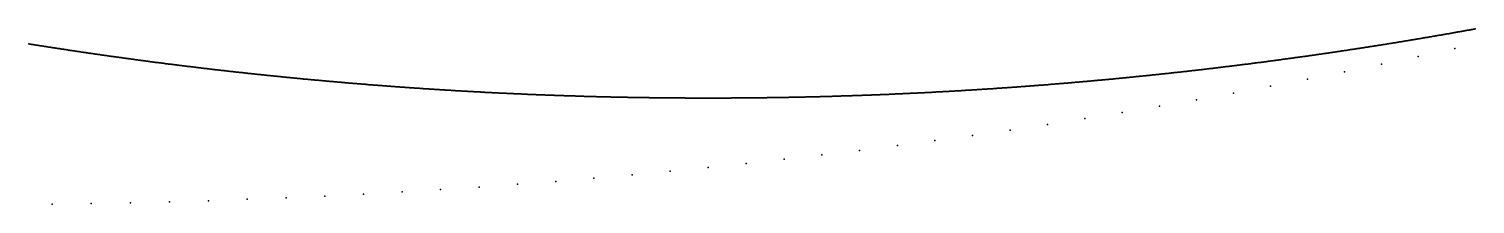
# Model space of a CAD drawing. Header units: metres. Extents: x -98 to 49, y -90 to 91.
# Drawn here: x -7.8 to 8.8, y -50.38 to -48.37 of the extents above; entities that cross this region are included whole.
import ezdxf

# ---------------------------------------------------------------- set-up
doc = ezdxf.new("R2010")
doc.units = ezdxf.units.M

msp = doc.modelspace()

# ---------------------------------------------------------------- linework, layer by layer
for p in [(8.289, -48.463), (8.299, -48.462), (8.309, -48.46), (8.319, -48.458), (8.329, -48.457), (8.339, -48.455), (8.348, -48.453), (8.358, -48.452), (8.368, -48.45), (8.378, -48.448), (8.388, -48.446), (8.398, -48.445), (8.408, -48.443), (8.417, -48.441), (8.427, -48.44), (8.437, -48.438), (8.447, -48.436), (8.457, -48.434), (8.467, -48.433), (8.477, -48.431), (8.486, -48.429), (8.496, -48.428), (8.506, -48.426), (8.516, -48.424), (8.526, -48.422), (8.536, -48.421), (8.545, -48.419), (8.555, -48.417), (8.565, -48.415), (8.575, -48.414), (8.585, -48.412), (8.595, -48.41), (8.605, -48.408), (8.614, -48.407), (8.624, -48.405), (8.634, -48.403), (8.644, -48.401), (8.654, -48.4), (8.664, -48.398), (8.673, -48.396), (8.683, -48.394), (8.693, -48.393), (8.703, -48.391), (8.713, -48.389), (8.723, -48.387), (8.732, -48.386), (8.742, -48.384), (8.752, -48.382), (8.762, -48.38), (8.772, -48.378), (8.782, -48.377), (8.792, -48.375), (8.801, -48.373), (-7.796, -48.545), (-7.786, -48.547), (-7.776, -48.548), (-7.766, -48.55), (-7.757, -48.552), (-7.747, -48.553), (-7.737, -48.555), (-7.727, -48.556), (-7.717, -48.558), (-7.707, -48.559), (-7.697, -48.561), (-7.687, -48.562), (-7.678, -48.564), (-7.668, -48.566), (-7.658, -48.567), (-7.648, -48.569), (-7.638, -48.57), (-7.628, -48.572), (-7.618, -48.573), (-7.608, -48.575), (-7.599, -48.576), (-7.589, -48.578), (-7.579, -48.58), (-7.569, -48.581), (-7.559, -48.583), (-7.549, -48.584), (-7.539, -48.586), (-7.529, -48.587), (-7.52, -48.589), (-7.51, -48.59), (-7.5, -48.592), (-7.49, -48.593), (-7.48, -48.595), (-7.47, -48.596), (-7.46, -48.598), (-7.45, -48.599), (-7.44, -48.601), (-7.431, -48.602), (-7.421, -48.604), (-7.411, -48.605), (-7.401, -48.607), (-7.391, -48.608), (-7.381, -48.61), (-7.371, -48.611), (-7.361, -48.613), (-7.352, -48.614), (-7.342, -48.616), (-7.332, -48.617), (-7.322, -48.619), (-7.312, -48.62), (-7.302, -48.622), (-7.292, -48.623), (-7.282, -48.625), (-7.272, -48.626), (-7.263, -48.628), (-7.253, -48.629), (7.253, -48.629), (7.263, -48.628), (7.272, -48.626), (7.282, -48.625), (7.292, -48.623), (7.302, -48.622), (7.312, -48.62), (7.322, -48.619), (7.332, -48.617), (7.342, -48.616), (7.352, -48.614), (7.361, -48.613), (7.371, -48.611), (7.381, -48.61), (7.391, -48.608), (7.401, -48.607), (7.411, -48.605), (7.421, -48.604), (7.431, -48.602), (7.44, -48.601), (7.45, -48.599), (7.46, -48.598), (7.47, -48.596), (7.48, -48.595), (7.49, -48.593), (7.5, -48.592), (7.51, -48.59), (7.52, -48.589), (7.529, -48.587), (7.539, -48.586), (7.549, -48.584), (7.559, -48.583), (7.569, -48.581), (7.579, -48.58), (7.589, -48.578), (7.599, -48.576), (7.608, -48.575), (7.618, -48.573), (7.628, -48.572), (7.638, -48.57), (7.648, -48.569), (7.658, -48.567), (7.668, -48.566), (7.678, -48.564), (7.687, -48.562), (7.697, -48.561), (7.707, -48.559), (7.717, -48.558), (7.727, -48.556), (7.737, -48.555), (7.747, -48.553), (7.757, -48.552), (7.766, -48.55), (7.776, -48.548), (7.786, -48.547), (7.796, -48.545), (7.806, -48.544), (7.816, -48.542), (7.826, -48.54), (7.836, -48.539), (7.845, -48.537), (7.855, -48.536), (7.865, -48.534), (7.875, -48.532), (7.885, -48.531), (7.895, -48.529), (7.905, -48.528), (7.915, -48.526), (7.924, -48.524), (7.934, -48.523), (7.944, -48.521), (7.954, -48.52), (7.964, -48.518), (7.974, -48.516), (7.984, -48.515), (7.993, -48.513), (8.003, -48.511), (8.013, -48.51), (8.023, -48.508), (8.033, -48.507), (8.043, -48.505), (8.053, -48.503), (8.063, -48.502), (8.072, -48.5), (8.082, -48.498), (8.092, -48.497), (8.102, -48.495), (8.112, -48.493), (8.122, -48.492), (8.132, -48.49), (8.141, -48.488), (8.151, -48.487), (8.161, -48.485), (8.171, -48.483), (8.181, -48.482), (8.191, -48.48), (8.201, -48.478), (8.21, -48.477), (8.22, -48.475), (8.23, -48.473), (8.24, -48.472), (8.25, -48.47), (8.26, -48.468), (8.27, -48.467), (8.279, -48.465), (8.569, -48.597), (-7.243, -48.631), (-7.233, -48.632), (-7.223, -48.634), (-7.213, -48.635), (-7.203, -48.637), (-7.193, -48.638), (-7.183, -48.64), (-7.174, -48.641), (-7.164, -48.643), (-7.154, -48.644), (-7.144, -48.645), (-7.134, -48.647), (-7.124, -48.648), (-7.114, -48.65), (-7.104, -48.651), (-7.094, -48.653), (-7.084, -48.654), (-7.075, -48.656), (-7.065, -48.657), (-7.055, -48.658), (-7.045, -48.66), (-7.035, -48.661), (-7.025, -48.663), (-7.015, -48.664), (-7.005, -48.666), (-6.995, -48.667), (-6.986, -48.668), (-6.976, -48.67), (-6.966, -48.671), (-6.956, -48.673), (-6.946, -48.674), (-6.936, -48.676), (-6.926, -48.677), (-6.916, -48.678), (-6.906, -48.68), (-6.896, -48.681), (-6.887, -48.683), (-6.877, -48.684), (-6.867, -48.685), (-6.857, -48.687), (-6.847, -48.688), (-6.837, -48.69), (-6.827, -48.691), (-6.817, -48.692), (-6.807, -48.694), (-6.797, -48.695), (-6.788, -48.696), (-6.778, -48.698), (-6.768, -48.699), (-6.758, -48.701), (-6.748, -48.702), (-6.738, -48.703), (-6.728, -48.705), (-6.718, -48.706), (-6.708, -48.707), (-6.698, -48.709), (-6.688, -48.71), (-6.679, -48.712), (-6.669, -48.713), (-6.659, -48.714), (-6.649, -48.716), (-6.639, -48.717), (-6.629, -48.718), (-6.619, -48.72), (-6.609, -48.721), (-6.599, -48.722), (-6.589, -48.724), (-6.579, -48.725), (-6.57, -48.726), (-6.56, -48.728), (-6.55, -48.729), (-6.54, -48.73), (-6.53, -48.732), (-6.52, -48.733), (-6.51, -48.734), (-6.5, -48.736), (-6.49, -48.737), (-6.48, -48.738), (-6.47, -48.74), (-6.461, -48.741), (-6.451, -48.742), (-6.441, -48.744), (-6.431, -48.745), (-6.421, -48.746), (-6.411, -48.747), (-6.401, -48.749), (-6.391, -48.75), (-6.381, -48.751), (-6.371, -48.753), (-6.361, -48.754), (-6.352, -48.755), (-6.342, -48.757), (-6.332, -48.758), (-6.322, -48.759), (-6.312, -48.76), (-6.302, -48.762), (-6.292, -48.763), (-6.282, -48.764), (-6.272, -48.765), (-6.262, -48.767), (-6.252, -48.768), (-6.242, -48.769), (-6.233, -48.771), (-6.223, -48.772), (-6.213, -48.773), (-6.203, -48.774), (-6.193, -48.776), (-6.183, -48.777), (-6.173, -48.778), (-6.163, -48.779), (-6.153, -48.781), (-6.143, -48.782), (-6.133, -48.783), (-6.123, -48.784), (-6.113, -48.786), (-6.104, -48.787), (-6.094, -48.788), (-6.084, -48.789), (-6.074, -48.791), (-6.064, -48.792), (-6.054, -48.793), (-6.044, -48.794), (-6.034, -48.796), (6.034, -48.796), (6.044, -48.794), (6.054, -48.793), (6.064, -48.792), (6.074, -48.791), (6.084, -48.789), (6.094, -48.788), (6.104, -48.787), (6.113, -48.786), (6.123, -48.784), (6.133, -48.783), (6.143, -48.782), (6.153, -48.781), (6.163, -48.779), (6.173, -48.778), (6.183, -48.777), (6.193, -48.776), (6.203, -48.774), (6.213, -48.773), (6.223, -48.772), (6.233, -48.771), (6.242, -48.769), (6.252, -48.768), (6.262, -48.767), (6.272, -48.765), (6.282, -48.764), (6.292, -48.763), (6.302, -48.762), (6.312, -48.76), (6.322, -48.759), (6.332, -48.758), (6.342, -48.757), (6.352, -48.755), (6.361, -48.754), (6.371, -48.753), (6.381, -48.751), (6.391, -48.75), (6.401, -48.749), (6.411, -48.747), (6.421, -48.746), (6.431, -48.745), (6.441, -48.744), (6.451, -48.742), (6.461, -48.741), (6.47, -48.74), (6.48, -48.738), (6.49, -48.737), (6.5, -48.736), (6.51, -48.734), (6.52, -48.733), (6.53, -48.732), (6.54, -48.73), (6.55, -48.729), (6.56, -48.728), (6.57, -48.726), (6.579, -48.725), (6.589, -48.724), (6.599, -48.722), (6.609, -48.721), (6.619, -48.72), (6.629, -48.718), (6.639, -48.717), (6.649, -48.716), (6.659, -48.714), (6.669, -48.713), (6.679, -48.712), (6.688, -48.71), (6.698, -48.709), (6.708, -48.707), (6.718, -48.706), (6.728, -48.705), (6.738, -48.703), (6.748, -48.702), (6.758, -48.701), (6.768, -48.699), (6.778, -48.698), (6.788, -48.696), (6.797, -48.695), (6.807, -48.694), (6.817, -48.692), (6.827, -48.691), (6.837, -48.69), (6.847, -48.688), (6.857, -48.687), (6.867, -48.685), (6.877, -48.684), (6.887, -48.683), (6.896, -48.681), (6.906, -48.68), (6.916, -48.678), (6.926, -48.677), (6.936, -48.676), (6.946, -48.674), (6.956, -48.673), (6.966, -48.671), (6.976, -48.67), (6.986, -48.668), (6.995, -48.667), (7.005, -48.666), (7.015, -48.664), (7.025, -48.663), (7.035, -48.661), (7.045, -48.66), (7.055, -48.658), (7.065, -48.657), (7.075, -48.656), (7.084, -48.654), (7.094, -48.653), (7.104, -48.651), (7.114, -48.65), (7.124, -48.648), (7.134, -48.647), (7.144, -48.645), (7.154, -48.644), (7.164, -48.643), (7.174, -48.641), (7.183, -48.64), (7.193, -48.638), (7.203, -48.637), (7.213, -48.635), (7.223, -48.634), (7.233, -48.632), (7.243, -48.631), (7.726, -48.779), (8.148, -48.689), (-6.024, -48.797), (-6.014, -48.798), (-6.004, -48.799), (-5.994, -48.8), (-5.984, -48.802), (-5.975, -48.803), (-5.965, -48.804), (-5.955, -48.805), (-5.945, -48.806), (-5.935, -48.808), (-5.925, -48.809), (-5.915, -48.81), (-5.905, -48.811), (-5.895, -48.813), (-5.885, -48.814), (-5.875, -48.815), (-5.865, -48.816), (-5.855, -48.817), (-5.846, -48.818), (-5.836, -48.82), (-5.826, -48.821), (-5.816, -48.822), (-5.806, -48.823), (-5.796, -48.824), (-5.786, -48.826), (-5.776, -48.827), (-5.766, -48.828), (-5.756, -48.829), (-5.746, -48.83), (-5.736, -48.831), (-5.726, -48.833), (-5.716, -48.834), (-5.706, -48.835), (-5.697, -48.836), (-5.687, -48.837), (-5.677, -48.838), (-5.667, -48.84), (-5.657, -48.841), (-5.647, -48.842), (-5.637, -48.843), (-5.627, -48.844), (-5.617, -48.845), (-5.607, -48.846), (-5.597, -48.848), (-5.587, -48.849), (-5.577, -48.85), (-5.567, -48.851), (-5.557, -48.852), (-5.548, -48.853), (-5.538, -48.854), (-5.528, -48.855), (-5.518, -48.857), (-5.508, -48.858), (-5.498, -48.859), (-5.488, -48.86), (-5.478, -48.861), (-5.468, -48.862), (-5.458, -48.863), (-5.448, -48.864), (-5.438, -48.866), (-5.428, -48.867), (-5.418, -48.868), (-5.408, -48.869), (-5.399, -48.87), (-5.389, -48.871), (-5.379, -48.872), (-5.369, -48.873), (-5.359, -48.874), (-5.349, -48.875), (-5.339, -48.876), (-5.329, -48.878), (-5.319, -48.879), (-5.309, -48.88), (-5.299, -48.881), (-5.289, -48.882), (-5.279, -48.883), (-5.269, -48.884), (-5.259, -48.885), (-5.249, -48.886), (-5.239, -48.887), (-5.23, -48.888), (-5.22, -48.889), (-5.21, -48.89), (-5.2, -48.891), (-5.19, -48.893), (-5.18, -48.894), (-5.17, -48.895), (-5.16, -48.896), (-5.15, -48.897), (-5.14, -48.898), (-5.13, -48.899), (-5.12, -48.9), (-5.11, -48.901), (-5.1, -48.902), (-5.09, -48.903), (-5.08, -48.904), (-5.07, -48.905), (-5.06, -48.906), (-5.051, -48.907), (-5.041, -48.908), (-5.031, -48.909), (-5.021, -48.91), (-5.011, -48.911), (-5.001, -48.912), (-4.991, -48.913), (-4.981, -48.914), (-4.971, -48.915), (-4.961, -48.916), (-4.951, -48.917), (-4.941, -48.918), (-4.931, -48.919), (-4.921, -48.92), (-4.911, -48.921), (-4.901, -48.922), (-4.891, -48.923), (-4.881, -48.924), (-4.871, -48.925), (-4.862, -48.926), (-4.852, -48.927), (-4.842, -48.928), (-4.832, -48.929), (-4.822, -48.93), (-4.812, -48.931), (-4.802, -48.932), (-4.792, -48.933), (-4.782, -48.934), (-4.772, -48.935), (-4.762, -48.936), (-4.752, -48.937), (-4.742, -48.938), (-4.732, -48.939), (-4.722, -48.94), (-4.712, -48.941), (-4.702, -48.942), (-4.692, -48.943), (-4.682, -48.944), (-4.672, -48.945), (-4.662, -48.946), (-4.653, -48.947), (-4.643, -48.948), (-4.633, -48.948), (-4.623, -48.949), (-4.613, -48.95), (-4.603, -48.951), (-4.593, -48.952), (-4.583, -48.953), (-4.573, -48.954), (-4.563, -48.955), (-4.553, -48.956), (-4.543, -48.957), (-4.533, -48.958), (-4.523, -48.959), (-4.513, -48.96), (-4.503, -48.961), (-4.493, -48.961), (-4.483, -48.962), (4.483, -48.962), (4.493, -48.961), (4.503, -48.961), (4.513, -48.96), (4.523, -48.959), (4.533, -48.958), (4.543, -48.957), (4.553, -48.956), (4.563, -48.955), (4.573, -48.954), (4.583, -48.953), (4.593, -48.952), (4.603, -48.951), (4.613, -48.95), (4.623, -48.949), (4.633, -48.948), (4.643, -48.948), (4.653, -48.947), (4.662, -48.946), (4.672, -48.945), (4.682, -48.944), (4.692, -48.943), (4.702, -48.942), (4.712, -48.941), (4.722, -48.94), (4.732, -48.939), (4.742, -48.938), (4.752, -48.937), (4.762, -48.936), (4.772, -48.935), (4.782, -48.934), (4.792, -48.933), (4.802, -48.932), (4.812, -48.931), (4.822, -48.93), (4.832, -48.929), (4.842, -48.928), (4.852, -48.927), (4.862, -48.926), (4.871, -48.925), (4.881, -48.924), (4.891, -48.923), (4.901, -48.922), (4.911, -48.921), (4.921, -48.92), (4.931, -48.919), (4.941, -48.918), (4.951, -48.917), (4.961, -48.916), (4.971, -48.915), (4.981, -48.914), (4.991, -48.913), (5.001, -48.912), (5.011, -48.911), (5.021, -48.91), (5.031, -48.909), (5.041, -48.908), (5.051, -48.907), (5.06, -48.906), (5.07, -48.905), (5.08, -48.904), (5.09, -48.903), (5.1, -48.902), (5.11, -48.901), (5.12, -48.9), (5.13, -48.899), (5.14, -48.898), (5.15, -48.897), (5.16, -48.896), (5.17, -48.895), (5.18, -48.894), (5.19, -48.893), (5.2, -48.891), (5.21, -48.89), (5.22, -48.889), (5.23, -48.888), (5.239, -48.887), (5.249, -48.886), (5.259, -48.885), (5.269, -48.884), (5.279, -48.883), (5.289, -48.882), (5.299, -48.881), (5.309, -48.88), (5.319, -48.879), (5.329, -48.878), (5.339, -48.876), (5.349, -48.875), (5.359, -48.874), (5.369, -48.873), (5.379, -48.872), (5.389, -48.871), (5.399, -48.87), (5.408, -48.869), (5.418, -48.868), (5.428, -48.867), (5.438, -48.866), (5.448, -48.864), (5.458, -48.863), (5.468, -48.862), (5.478, -48.861), (5.488, -48.86), (5.498, -48.859), (5.508, -48.858), (5.518, -48.857), (5.528, -48.855), (5.538, -48.854), (5.548, -48.853), (5.557, -48.852), (5.567, -48.851), (5.577, -48.85), (5.587, -48.849), (5.597, -48.848), (5.607, -48.846), (5.617, -48.845), (5.627, -48.844), (5.637, -48.843), (5.647, -48.842), (5.657, -48.841), (5.667, -48.84), (5.677, -48.838), (5.687, -48.837), (5.697, -48.836), (5.706, -48.835), (5.716, -48.834), (5.726, -48.833), (5.736, -48.831), (5.746, -48.83), (5.756, -48.829), (5.766, -48.828), (5.776, -48.827), (5.786, -48.826), (5.796, -48.824), (5.806, -48.823), (5.816, -48.822), (5.826, -48.821), (5.836, -48.82), (5.846, -48.818), (5.855, -48.817), (5.865, -48.816), (5.875, -48.815), (5.885, -48.814), (5.895, -48.813), (5.905, -48.811), (5.915, -48.81), (5.925, -48.809), (5.935, -48.808), (5.945, -48.806), (5.955, -48.805), (5.965, -48.804), (5.975, -48.803), (5.984, -48.802), (5.994, -48.8), (6.004, -48.799), (6.014, -48.798), (6.024, -48.797), (6.879, -48.949), (7.303, -48.865), (-4.473, -48.963), (-4.463, -48.964), (-4.453, -48.965), (-4.443, -48.966), (-4.433, -48.967), (-4.424, -48.968), (-4.414, -48.969), (-4.404, -48.97), (-4.394, -48.97), (-4.384, -48.971), (-4.374, -48.972), (-4.364, -48.973), (-4.354, -48.974), (-4.344, -48.975), (-4.334, -48.976), (-4.324, -48.977), (-4.314, -48.978), (-4.304, -48.978), (-4.294, -48.979), (-4.284, -48.98), (-4.274, -48.981), (-4.264, -48.982), (-4.254, -48.983), (-4.244, -48.984), (-4.234, -48.985), (-4.224, -48.985), (-4.214, -48.986), (-4.204, -48.987), (-4.194, -48.988), (-4.184, -48.989), (-4.175, -48.99), (-4.165, -48.991), (-4.155, -48.991), (-4.145, -48.992), (-4.135, -48.993), (-4.125, -48.994), (-4.115, -48.995), (-4.105, -48.996), (-4.095, -48.996), (-4.085, -48.997), (-4.075, -48.998), (-4.065, -48.999), (-4.055, -49), (-4.045, -49.001), (-4.035, -49.001), (-4.025, -49.002), (-4.015, -49.003), (-4.005, -49.004), (-3.995, -49.005), (-3.985, -49.005), (-3.975, -49.006), (-3.965, -49.007), (-3.955, -49.008), (-3.945, -49.009), (-3.935, -49.009), (-3.925, -49.01), (-3.915, -49.011), (-3.905, -49.012), (-3.895, -49.013), (-3.886, -49.013), (-3.876, -49.014), (-3.866, -49.015), (-3.856, -49.016), (-3.846, -49.017), (-3.836, -49.017), (-3.826, -49.018), (-3.816, -49.019), (-3.806, -49.02), (-3.796, -49.02), (-3.786, -49.021), (-3.776, -49.022), (-3.766, -49.023), (-3.756, -49.024), (-3.746, -49.024), (-3.736, -49.025), (-3.726, -49.026), (-3.716, -49.027), (-3.706, -49.027), (-3.696, -49.028), (-3.686, -49.029), (-3.676, -49.03), (-3.666, -49.03), (-3.656, -49.031), (-3.646, -49.032), (-3.636, -49.033), (-3.626, -49.033), (-3.616, -49.034), (-3.606, -49.035), (-3.596, -49.035), (-3.586, -49.036), (-3.576, -49.037), (-3.566, -49.038), (-3.557, -49.038), (-3.547, -49.039), (-3.537, -49.04), (-3.527, -49.041), (-3.517, -49.041), (-3.507, -49.042), (-3.497, -49.043), (-3.487, -49.043), (-3.477, -49.044), (-3.467, -49.045), (-3.457, -49.046), (-3.447, -49.046), (-3.437, -49.047), (-3.427, -49.048), (-3.417, -49.048), (-3.407, -49.049), (-3.397, -49.05), (-3.387, -49.05), (-3.377, -49.051), (-3.367, -49.052), (-3.357, -49.052), (-3.347, -49.053), (-3.337, -49.054), (-3.327, -49.055), (-3.317, -49.055), (-3.307, -49.056), (-3.297, -49.057), (-3.287, -49.057), (-3.277, -49.058), (-3.267, -49.059), (-3.257, -49.059), (-3.247, -49.06), (-3.237, -49.061), (-3.227, -49.061), (-3.217, -49.062), (-3.207, -49.062), (-3.197, -49.063), (-3.187, -49.064), (-3.177, -49.064), (-3.167, -49.065), (-3.157, -49.066), (-3.148, -49.066), (-3.138, -49.067), (-3.128, -49.068), (-3.118, -49.068), (-3.108, -49.069), (-3.098, -49.07), (-3.088, -49.07), (-3.078, -49.071), (-3.068, -49.071), (-3.058, -49.072), (-3.048, -49.073), (-3.038, -49.073), (-3.028, -49.074), (-3.018, -49.075), (-3.008, -49.075), (-2.998, -49.076), (-2.988, -49.076), (-2.978, -49.077), (-2.968, -49.078), (-2.958, -49.078), (-2.948, -49.079), (-2.938, -49.079), (-2.928, -49.08), (-2.918, -49.081), (-2.908, -49.081), (-2.898, -49.082), (-2.888, -49.082), (-2.878, -49.083), (-2.868, -49.083), (-2.858, -49.084), (-2.848, -49.085), (-2.838, -49.085), (-2.828, -49.086), (-2.818, -49.086), (-2.808, -49.087), (-2.798, -49.088), (-2.788, -49.088), (-2.778, -49.089), (-2.768, -49.089), (-2.758, -49.09), (-2.748, -49.09), (-2.738, -49.091), (-2.728, -49.091), (-2.718, -49.092), (-2.708, -49.093), (-2.698, -49.093), (-2.688, -49.094), (-2.678, -49.094), (-2.668, -49.095), (-2.658, -49.095), (-2.648, -49.096), (-2.638, -49.096), (-2.628, -49.097), (-2.618, -49.097), (-2.608, -49.098), (-2.599, -49.098), (-2.589, -49.099), (-2.579, -49.1), (-2.569, -49.1), (-2.559, -49.101), (-2.549, -49.101), (-2.539, -49.102), (-2.529, -49.102), (-2.519, -49.103), (-2.509, -49.103), (-2.499, -49.104), (-2.489, -49.104), (-2.479, -49.105), (-2.469, -49.105), (-2.459, -49.106), (-2.449, -49.106), (-2.439, -49.107), (-2.429, -49.107), (-2.419, -49.108), (-2.409, -49.108), (-2.399, -49.109), (-2.389, -49.109), (-2.379, -49.11), (-2.369, -49.11), (-2.359, -49.111), (-2.349, -49.111), (-2.339, -49.112), (-2.329, -49.112), (-2.319, -49.112), (-2.309, -49.113), (-2.299, -49.113), (-2.289, -49.114), (-2.279, -49.114), (-2.269, -49.115), (-2.259, -49.115), (-2.249, -49.116), (-2.239, -49.116), (-2.229, -49.117), (-2.219, -49.117), (-2.209, -49.118), (-2.199, -49.118), (-2.189, -49.118), (-2.179, -49.119), (-2.169, -49.119), (-2.159, -49.12), (-2.149, -49.12), (-2.139, -49.121), (-2.129, -49.121), (-2.119, -49.122), (-2.109, -49.122), (-2.099, -49.122), (-2.089, -49.123), (-2.079, -49.123), (-2.069, -49.124), (-2.059, -49.124), (-2.049, -49.124), (-2.039, -49.125), (-2.029, -49.125), (-2.019, -49.126), (-2.009, -49.126), (-1.999, -49.127), (-1.989, -49.127), (-1.979, -49.127), (-1.969, -49.128), (-1.959, -49.128), (1.959, -49.128), (1.969, -49.128), (1.979, -49.127), (1.989, -49.127), (1.999, -49.127), (2.009, -49.126), (2.019, -49.126), (2.029, -49.125), (2.039, -49.125), (2.049, -49.124), (2.059, -49.124), (2.069, -49.124), (2.079, -49.123), (2.089, -49.123), (2.099, -49.122), (2.109, -49.122), (2.119, -49.122), (2.129, -49.121), (2.139, -49.121), (2.149, -49.12), (2.159, -49.12), (2.169, -49.119), (2.179, -49.119), (2.189, -49.118), (2.199, -49.118), (2.209, -49.118), (2.219, -49.117), (2.229, -49.117), (2.239, -49.116), (2.249, -49.116), (2.259, -49.115), (2.269, -49.115), (2.279, -49.114), (2.289, -49.114), (2.299, -49.113), (2.309, -49.113), (2.319, -49.112), (2.329, -49.112), (2.339, -49.112), (2.349, -49.111), (2.359, -49.111), (2.369, -49.11), (2.379, -49.11), (2.389, -49.109), (2.399, -49.109), (2.409, -49.108), (2.419, -49.108), (2.429, -49.107), (2.439, -49.107), (2.449, -49.106), (2.459, -49.106), (2.469, -49.105), (2.479, -49.105), (2.489, -49.104), (2.499, -49.104), (2.509, -49.103), (2.519, -49.103), (2.529, -49.102), (2.539, -49.102), (2.549, -49.101), (2.559, -49.101), (2.569, -49.1), (2.579, -49.1), (2.589, -49.099), (2.599, -49.098), (2.608, -49.098), (2.618, -49.097), (2.628, -49.097), (2.638, -49.096), (2.648, -49.096), (2.658, -49.095), (2.668, -49.095), (2.678, -49.094), (2.688, -49.094), (2.698, -49.093), (2.708, -49.093), (2.718, -49.092), (2.728, -49.091), (2.738, -49.091), (2.748, -49.09), (2.758, -49.09), (2.768, -49.089), (2.778, -49.089), (2.788, -49.088), (2.798, -49.088), (2.808, -49.087), (2.818, -49.086), (2.828, -49.086), (2.838, -49.085), (2.848, -49.085), (2.858, -49.084), (2.868, -49.083), (2.878, -49.083), (2.888, -49.082), (2.898, -49.082), (2.908, -49.081), (2.918, -49.081), (2.928, -49.08), (2.938, -49.079), (2.948, -49.079), (2.958, -49.078), (2.968, -49.078), (2.978, -49.077), (2.988, -49.076), (2.998, -49.076), (3.008, -49.075), (3.018, -49.075), (3.028, -49.074), (3.038, -49.073), (3.048, -49.073), (3.058, -49.072), (3.068, -49.071), (3.078, -49.071), (3.088, -49.07), (3.098, -49.07), (3.108, -49.069), (3.118, -49.068), (3.128, -49.068), (3.138, -49.067), (3.148, -49.066), (3.157, -49.066), (3.167, -49.065), (3.177, -49.064), (3.187, -49.064), (3.197, -49.063), (3.207, -49.062), (3.217, -49.062), (3.227, -49.061), (3.237, -49.061), (3.247, -49.06), (3.257, -49.059), (3.267, -49.059), (3.277, -49.058), (3.287, -49.057), (3.297, -49.057), (3.307, -49.056), (3.317, -49.055), (3.327, -49.055), (3.337, -49.054), (3.347, -49.053), (3.357, -49.052), (3.367, -49.052), (3.377, -49.051), (3.387, -49.05), (3.397, -49.05), (3.407, -49.049), (3.417, -49.048), (3.427, -49.048), (3.437, -49.047), (3.447, -49.046), (3.457, -49.046), (3.467, -49.045), (3.477, -49.044), (3.487, -49.043), (3.497, -49.043), (3.507, -49.042), (3.517, -49.041), (3.527, -49.041), (3.537, -49.04), (3.547, -49.039), (3.557, -49.038), (3.566, -49.038), (3.576, -49.037), (3.586, -49.036), (3.596, -49.035), (3.606, -49.035), (3.616, -49.034), (3.626, -49.033), (3.636, -49.033), (3.646, -49.032), (3.656, -49.031), (3.666, -49.03), (3.676, -49.03), (3.686, -49.029), (3.696, -49.028), (3.706, -49.027), (3.716, -49.027), (3.726, -49.026), (3.736, -49.025), (3.746, -49.024), (3.756, -49.024), (3.766, -49.023), (3.776, -49.022), (3.786, -49.021), (3.796, -49.02), (3.806, -49.02), (3.816, -49.019), (3.826, -49.018), (3.836, -49.017), (3.846, -49.017), (3.856, -49.016), (3.866, -49.015), (3.876, -49.014), (3.886, -49.013), (3.895, -49.013), (3.905, -49.012), (3.915, -49.011), (3.925, -49.01), (3.935, -49.009), (3.945, -49.009), (3.955, -49.008), (3.965, -49.007), (3.975, -49.006), (3.985, -49.005), (3.995, -49.005), (4.005, -49.004), (4.015, -49.003), (4.025, -49.002), (4.035, -49.001), (4.045, -49.001), (4.055, -49), (4.065, -48.999), (4.075, -48.998), (4.085, -48.997), (4.095, -48.996), (4.105, -48.996), (4.115, -48.995), (4.125, -48.994), (4.135, -48.993), (4.145, -48.992), (4.155, -48.991), (4.165, -48.991), (4.175, -48.99), (4.184, -48.989), (4.194, -48.988), (4.204, -48.987), (4.214, -48.986), (4.224, -48.985), (4.234, -48.985), (4.244, -48.984), (4.254, -48.983), (4.264, -48.982), (4.274, -48.981), (4.284, -48.98), (4.294, -48.979), (4.304, -48.978), (4.314, -48.978), (4.324, -48.977), (4.334, -48.976), (4.344, -48.975), (4.354, -48.974), (4.364, -48.973), (4.374, -48.972), (4.384, -48.971), (4.394, -48.97), (4.404, -48.97), (4.414, -48.969), (4.424, -48.968), (4.433, -48.967), (4.443, -48.966), (4.453, -48.965), (4.463, -48.964), (4.473, -48.963), (6.03, -49.11), (6.455, -49.031), (-1.949, -49.129), (-1.939, -49.129), (-1.929, -49.129), (-1.919, -49.13), (-1.909, -49.13), (-1.899, -49.131), (-1.889, -49.131), (-1.879, -49.131), (-1.869, -49.132), (-1.859, -49.132), (-1.849, -49.132), (-1.839, -49.133), (-1.829, -49.133), (-1.819, -49.134), (-1.809, -49.134), (-1.799, -49.134), (-1.789, -49.135), (-1.779, -49.135), (-1.769, -49.135), (-1.759, -49.136), (-1.749, -49.136), (-1.739, -49.136), (-1.729, -49.137), (-1.719, -49.137), (-1.709, -49.137), (-1.699, -49.138), (-1.689, -49.138), (-1.679, -49.139), (-1.669, -49.139), (-1.66, -49.139), (-1.65, -49.14), (-1.64, -49.14), (-1.63, -49.14), (-1.62, -49.141), (-1.61, -49.141), (-1.6, -49.141), (-1.59, -49.141), (-1.58, -49.142), (-1.57, -49.142), (-1.56, -49.142), (-1.55, -49.143), (-1.54, -49.143), (-1.53, -49.143), (-1.52, -49.144), (-1.51, -49.144), (-1.5, -49.144), (-1.49, -49.145), (-1.48, -49.145), (-1.47, -49.145), (-1.46, -49.146), (-1.45, -49.146), (-1.44, -49.146), (-1.43, -49.146), (-1.42, -49.147), (-1.41, -49.147), (-1.4, -49.147), (-1.39, -49.148), (-1.38, -49.148), (-1.37, -49.148), (-1.36, -49.148), (-1.35, -49.149), (-1.34, -49.149), (-1.33, -49.149), (-1.32, -49.149), (-1.31, -49.15), (-1.3, -49.15), (-1.29, -49.15), (-1.28, -49.151), (-1.27, -49.151), (-1.26, -49.151), (-1.25, -49.151), (-1.24, -49.152), (-1.23, -49.152), (-1.22, -49.152), (-1.21, -49.152), (-1.2, -49.153), (-1.19, -49.153), (-1.18, -49.153), (-1.17, -49.153), (-1.16, -49.154), (-1.15, -49.154), (-1.14, -49.154), (-1.13, -49.154), (-1.12, -49.154), (-1.11, -49.155), (-1.1, -49.155), (-1.09, -49.155), (-1.08, -49.155), (-1.07, -49.156), (-1.06, -49.156), (-1.05, -49.156), (-1.04, -49.156), (-1.03, -49.156), (-1.02, -49.157), (-1.01, -49.157), (-1, -49.157), (-0.99, -49.157), (-0.98, -49.157), (-0.97, -49.158), (-0.96, -49.158), (-0.95, -49.158), (-0.94, -49.158), (-0.93, -49.158), (-0.92, -49.159), (-0.91, -49.159), (-0.9, -49.159), (-0.89, -49.159), (-0.88, -49.159), (-0.87, -49.16), (-0.86, -49.16), (-0.85, -49.16), (-0.84, -49.16), (-0.83, -49.16), (-0.82, -49.16), (-0.81, -49.161), (-0.8, -49.161), (-0.79, -49.161), (-0.78, -49.161), (-0.77, -49.161), (-0.76, -49.161), (-0.75, -49.161), (-0.74, -49.162), (-0.73, -49.162), (-0.72, -49.162), (-0.71, -49.162), (-0.7, -49.162), (-0.69, -49.162), (-0.68, -49.162), (-0.67, -49.163), (-0.66, -49.163), (-0.65, -49.163), (-0.64, -49.163), (-0.63, -49.163), (-0.62, -49.163), (-0.61, -49.163), (-0.6, -49.164), (-0.59, -49.164), (-0.58, -49.164), (-0.57, -49.164), (-0.56, -49.164), (-0.55, -49.164), (-0.54, -49.164), (-0.53, -49.164), (-0.52, -49.164), (-0.51, -49.165), (-0.5, -49.165), (-0.49, -49.165), (-0.48, -49.165), (-0.47, -49.165), (-0.46, -49.165), (-0.45, -49.165), (-0.44, -49.165), (-0.43, -49.165), (-0.42, -49.165), (-0.41, -49.165), (-0.4, -49.166), (-0.39, -49.166), (-0.38, -49.166), (-0.37, -49.166), (-0.36, -49.166), (-0.35, -49.166), (-0.34, -49.166), (-0.33, -49.166), (-0.32, -49.166), (-0.31, -49.166), (-0.3, -49.166), (-0.29, -49.166), (-0.28, -49.166), (-0.27, -49.166), (-0.26, -49.167), (-0.25, -49.167), (-0.24, -49.167), (-0.23, -49.167), (-0.22, -49.167), (-0.21, -49.167), (-0.2, -49.167), (-0.19, -49.167), (-0.18, -49.167), (-0.17, -49.167), (-0.16, -49.167), (-0.15, -49.167), (-0.14, -49.167), (-0.13, -49.167), (-0.12, -49.167), (-0.11, -49.167), (-0.1, -49.167), (-0.09, -49.167), (-0.08, -49.167), (-0.07, -49.167), (-0.06, -49.167), (-0.05, -49.167), (-0.04, -49.167), (-0.03, -49.167), (-0.02, -49.167), (-0.01, -49.167), (0, -49.167), (0.01, -49.167), (0.02, -49.167), (0.03, -49.167), (0.04, -49.167), (0.05, -49.167), (0.06, -49.167), (0.07, -49.167), (0.08, -49.167), (0.09, -49.167), (0.1, -49.167), (0.11, -49.167), (0.12, -49.167), (0.13, -49.167), (0.14, -49.167), (0.15, -49.167), (0.16, -49.167), (0.17, -49.167), (0.18, -49.167), (0.19, -49.167), (0.2, -49.167), (0.21, -49.167), (0.22, -49.167), (0.23, -49.167), (0.24, -49.167), (0.25, -49.167), (0.26, -49.167), (0.27, -49.166), (0.28, -49.166), (0.29, -49.166), (0.3, -49.166), (0.31, -49.166), (0.32, -49.166), (0.33, -49.166), (0.34, -49.166), (0.35, -49.166), (0.36, -49.166), (0.37, -49.166), (0.38, -49.166), (0.39, -49.166), (0.4, -49.166), (0.41, -49.165), (0.42, -49.165), (0.43, -49.165), (0.44, -49.165), (0.45, -49.165), (0.46, -49.165), (0.47, -49.165), (0.48, -49.165), (0.49, -49.165), (0.5, -49.165), (0.51, -49.165), (0.52, -49.164), (0.53, -49.164), (0.54, -49.164), (0.55, -49.164), (0.56, -49.164), (0.57, -49.164), (0.58, -49.164), (0.59, -49.164), (0.6, -49.164), (0.61, -49.163), (0.62, -49.163), (0.63, -49.163), (0.64, -49.163), (0.65, -49.163), (0.66, -49.163), (0.67, -49.163), (0.68, -49.162), (0.69, -49.162), (0.7, -49.162), (0.71, -49.162), (0.72, -49.162), (0.73, -49.162), (0.74, -49.162), (0.75, -49.161), (0.76, -49.161), (0.77, -49.161), (0.78, -49.161), (0.79, -49.161), (0.8, -49.161), (0.81, -49.161), (0.82, -49.16), (0.83, -49.16), (0.84, -49.16), (0.85, -49.16), (0.86, -49.16), (0.87, -49.16), (0.88, -49.159), (0.89, -49.159), (0.9, -49.159), (0.91, -49.159), (0.92, -49.159), (0.93, -49.158), (0.94, -49.158), (0.95, -49.158), (0.96, -49.158), (0.97, -49.158), (0.98, -49.157), (0.99, -49.157), (1, -49.157), (1.01, -49.157), (1.02, -49.157), (1.03, -49.156), (1.04, -49.156), (1.05, -49.156), (1.06, -49.156), (1.07, -49.156), (1.08, -49.155), (1.09, -49.155), (1.1, -49.155), (1.11, -49.155), (1.12, -49.154), (1.13, -49.154), (1.14, -49.154), (1.15, -49.154), (1.16, -49.154), (1.17, -49.153), (1.18, -49.153), (1.19, -49.153), (1.2, -49.153), (1.21, -49.152), (1.22, -49.152), (1.23, -49.152), (1.24, -49.152), (1.25, -49.151), (1.26, -49.151), (1.27, -49.151), (1.28, -49.151), (1.29, -49.15), (1.3, -49.15), (1.31, -49.15), (1.32, -49.149), (1.33, -49.149), (1.34, -49.149), (1.35, -49.149), (1.36, -49.148), (1.37, -49.148), (1.38, -49.148), (1.39, -49.148), (1.4, -49.147), (1.41, -49.147), (1.42, -49.147), (1.43, -49.146), (1.44, -49.146), (1.45, -49.146), (1.46, -49.146), (1.47, -49.145), (1.48, -49.145), (1.49, -49.145), (1.5, -49.144), (1.51, -49.144), (1.52, -49.144), (1.53, -49.143), (1.54, -49.143), (1.55, -49.143), (1.56, -49.142), (1.57, -49.142), (1.58, -49.142), (1.59, -49.141), (1.6, -49.141), (1.61, -49.141), (1.62, -49.141), (1.63, -49.14), (1.64, -49.14), (1.65, -49.14), (1.66, -49.139), (1.669, -49.139), (1.679, -49.139), (1.689, -49.138), (1.699, -49.138), (1.709, -49.137), (1.719, -49.137), (1.729, -49.137), (1.739, -49.136), (1.749, -49.136), (1.759, -49.136), (1.769, -49.135), (1.779, -49.135), (1.789, -49.135), (1.799, -49.134), (1.809, -49.134), (1.819, -49.134), (1.829, -49.133), (1.839, -49.133), (1.849, -49.132), (1.859, -49.132), (1.869, -49.132), (1.879, -49.131), (1.889, -49.131), (1.899, -49.131), (1.909, -49.13), (1.919, -49.13), (1.929, -49.129), (1.939, -49.129), (1.949, -49.129), (5.178, -49.261), (5.604, -49.187), (4.322, -49.402), (4.75, -49.333), (3.033, -49.596), (3.464, -49.534), (3.893, -49.469), (1.738, -49.768), (2.171, -49.713), (2.602, -49.655), (0.436, -49.918), (0.87, -49.87), (1.305, -49.82), (-1.75, -50.123), (-1.312, -50.086), (-0.874, -50.048), (-0.436, -50.007), (0, -49.964), (-3.956, -50.269), (-3.513, -50.244), (-3.071, -50.217), (-2.63, -50.188), (-2.19, -50.157), (-7.53, -50.384), (-7.08, -50.378), (-6.631, -50.369), (-6.183, -50.358), (-5.736, -50.345), (-5.29, -50.329), (-4.844, -50.312), (-4.4, -50.292)]:
    msp.add_point(p)

doc.saveas('drawing.dxf')
